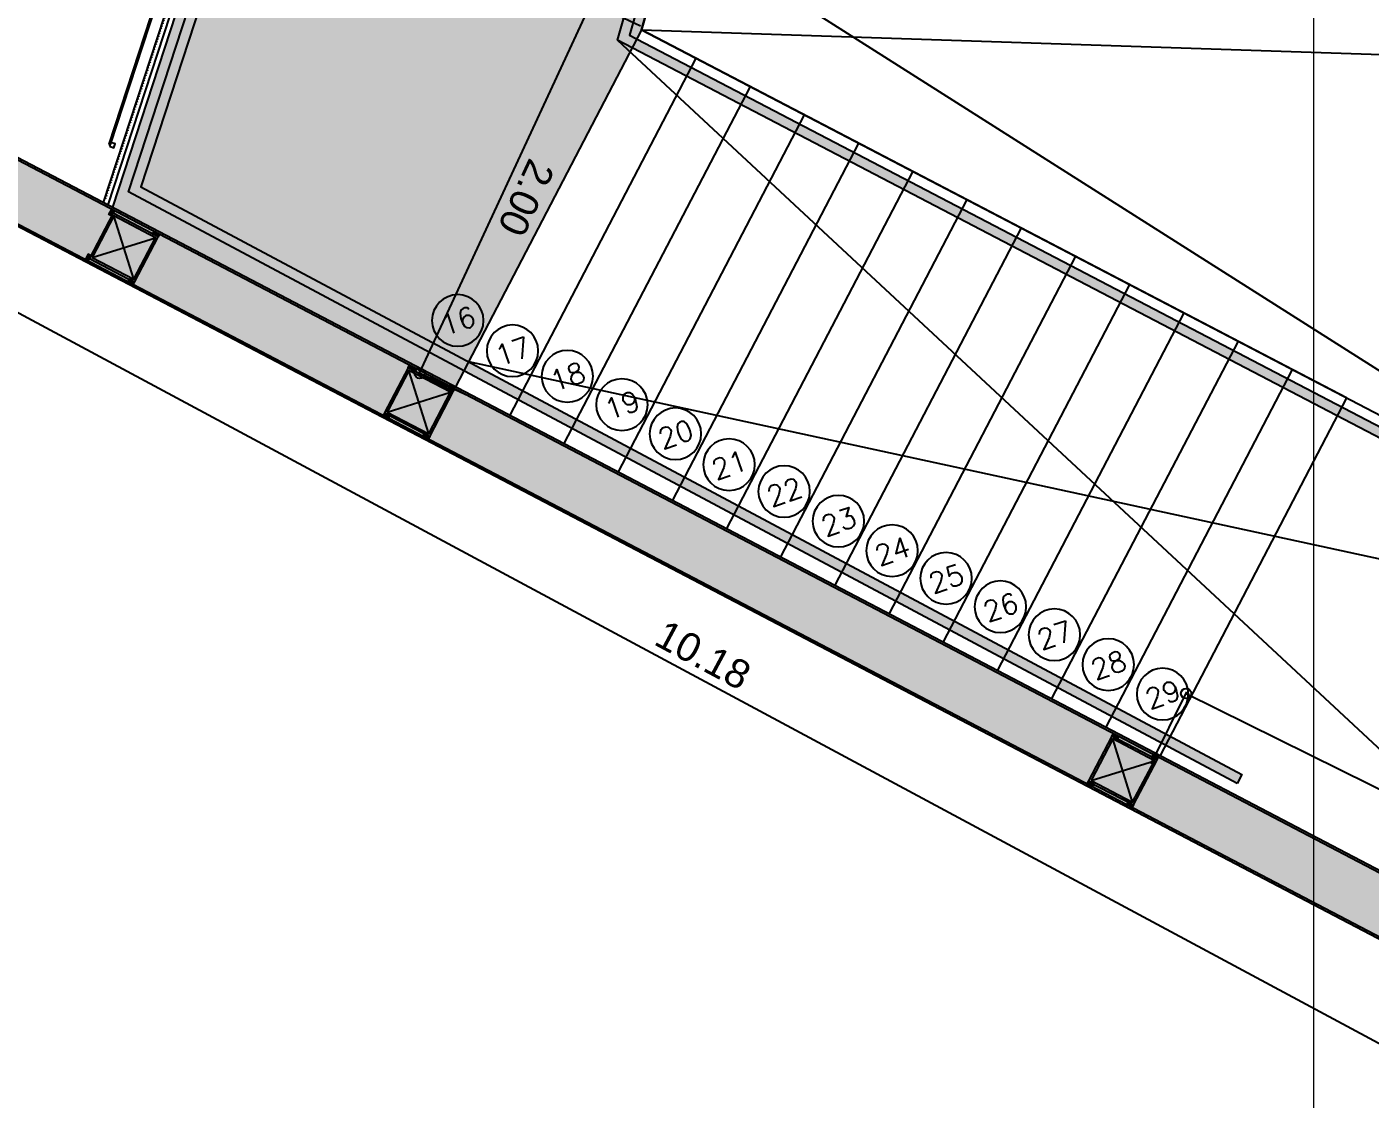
# Model space of a CAD drawing. Header units: millimetres. Extents: x 836200 to 838100, y 1173100 to 1174502.
# Drawn here: x 837843.69 to 837850.28, y 1173312.12 to 1173317.38 of the extents above; entities that cross this region are included whole.
import ezdxf
from ezdxf.enums import TextEntityAlignment as Align

# ---------------------------------------------------------------- set-up
doc = ezdxf.new("R2010")
doc.units = ezdxf.units.MM
for name, color, linetype in [('.', 255, 'Continuous'), ('1MURO', 5, 'Continuous'), ('A-FONDO_251', 251, 'Continuous'), ('A-Linea-1', 1, 'Continuous'), ('A-Linea-4', 4, 'Continuous'), ('hatch ciruclación', 41, 'Continuous'), ('INT_COTAS 100', 2, 'Continuous'), ('KCIG-AP-DW-XR-PUNTOS FIJOS$0$ES-ESTRUCTURA', 6, 'Continuous'), ('KCIG-AP-DW-XR-VENTANERIA$0$A-Linea-1', 1, 'Continuous'), ('OLD-ANT-PLANTAS PROPUESTAS$0$A-BORDE DE LOSA PERFIL IPE', 2, 'Continuous'), ('OLD-ANT-PLANTAS PROPUESTAS$0$A-Linea-1', 1, 'Continuous'), ('OLD-ANT-PLANTAS PROPUESTAS$0$KCIG-AP-DW-XR-PUNTOS FIJOS$0$A-ESCALERA', 3, 'Continuous'), ('pv', 1, 'Continuous')]:
    doc.layers.add(name, color=color, linetype=linetype)
doc.layers.add('Coordenadas', color=8, linetype='Continuous', lineweight=9)
doc.styles.add('ARIAL', font='arial.ttf')
doc.styles.add('OLD-ANT-PLANTAS PROPUESTAS$0$KCIG-AP-DW-XR-PUNTOS FIJOS$0$ROMANS', font='romans')
doc.dimstyles.new('Cotas100', dxfattribs={"dimtxt": 0.14, "dimasz": 0.1, "dimexe": 0.01, "dimexo": 0.01, "dimgap": 0.04, "dimtad": 1, "dimzin": 1, "dimdsep": 46, "dimtxsty": 'ARIAL', "dimblk": 'SMALL', "dimcen": 0.3, "dimclrd": 2, "dimclre": 2, "dimclrt": 1, "dimazin": 2, "dimtfac": 1, "dimtofl": 0, "dimtmove": 0, "dimatfit": 3, "dimldrblk": 'OBLIQUE', "dimfxl": 1, "dimtolj": 1, "dimlwd": -1, "dimlwe": -1, "dimarcsym": 0})

# ---------------------------------------------------------------- blocks, each defined once
blk = doc.blocks.new('OLD-ANT-PLANTAS PROPUESTAS$0$KCIG-AP-DW-XR-PUNTOS FIJOS$0$NUM-ESCALERA')
blk.add_circle((0, 0), 0.1266)
at = {"style": 'OLD-ANT-PLANTAS PROPUESTAS$0$KCIG-AP-DW-XR-PUNTOS FIJOS$0$ROMANS'}
blk.add_attdef('NO', text='', height=0.1, rotation=360, dxfattribs=at).set_placement((-0.0009, -0.0023), align=Align.MIDDLE)
blk = doc.blocks.new('escalera nivel 3 a')
at = {"layer": '.', "extrusion": (-9.11236e-06, 1.35299e-05, 1)}
h = blk.add_hatch(dxfattribs=at)
h.set_pattern_fill('ANSI31', color=251, scale=0.003, angle=-127.10164)
h.set_pattern_definition([(258.9682, (-127.369744, -83.606035), (0.009348989, -0.001822644), [])])
h.paths.add_polyline_path([(-125.9103, -87.0509), (-125.9137, -87.046), (-122.7925, -84.9432), (-122.789, -84.9485)])
at = {"layer": '.', "extrusion": (3.76795e-09, 2.53848e-09, 1)}
h = blk.add_hatch(color=255, dxfattribs=at)
h.dxf.hatch_style = 1
edge = h.paths.add_edge_path()
edge.add_line((-123.3188, -88.0054), (-125.114, -88.8254))
edge.add_line((-125.114, -88.8254), (-125.9009, -87.0978))
edge.add_line((-125.9009, -87.0978), (-122.7484, -84.9739))
edge.add_line((-122.7484, -84.9739), (-117.692, -90.0574))
edge.add_arc((-123.3192, -87.6301), 6.1284, -42.57587, -23.33242, ccw=False)
edge.add_line((-118.8064, -91.7764), (-122.8756, -87.6807))
edge.add_line((-122.8756, -87.6807), (-123.3188, -88.0054))
at = {"layer": '.', "extrusion": (2.73912e-09, -5.84826e-15, 1)}
h = blk.add_hatch(color=254, dxfattribs=at)
h.dxf.hatch_style = 1
h.paths.add_polyline_path([(-123.2832, -92.716), (-125.793, -87.0853), (-122.7556, -85.0379), (-117.7717, -90.0499), (-117.8072, -90.0852), (-122.7619, -85.1025), (-125.7299, -87.1031), (-123.2378, -92.6952)])
at = {"layer": '.'}
h = blk.add_hatch(color=255, dxfattribs=at)
h.dxf.hatch_style = 1
h.paths.add_polyline_path([(-126.7859, -85.8789), (-126.5129, -85.7546), (-122.3034, -94.9979), (-122.5764, -95.1222)])
at = {"layer": '.', "extrusion": (2.73912e-09, -5.84826e-15, 1)}
h = blk.add_hatch(color=254, dxfattribs=at)
h.dxf.hatch_style = 1
edge = h.paths.add_edge_path()
edge.add_line((-118.736, -91.7065), (-118.7715, -91.7417))
edge.add_line((-118.7715, -91.7417), (-122.8705, -87.615))
edge.add_line((-122.8705, -87.615), (-123.3812, -87.9891))
edge.add_line((-123.3812, -87.9891), (-120.7426, -93.7655))
edge.add_arc((-128.1231, -84.8505), 11.5737, 309.6201, 323.64607)
edge.add_line((-118.802, -91.711), (-118.7715, -91.7417))
edge.add_arc((-127.857, -85.1446), 11.228, 309.19797, 324.01613, ccw=False)
edge.add_arc((-128.1936, -84.7933), 11.7131, 300.05084, 309.38779, ccw=False)
edge.add_line((-122.3281, -94.9319), (-122.3531, -94.8887))
edge.add_arc((-128.2103, -84.767), 11.6942, 300.05711, 309.43393)
edge.add_line((-120.7823, -93.7991), (-123.4436, -87.9728))
edge.add_line((-123.4436, -87.9728), (-122.8653, -87.5492))
edge.add_line((-122.8653, -87.5492), (-118.736, -91.7065))
at = {"layer": 'hatch ciruclación', "true_color": 0xfeeab9, "extrusion": (3.76795e-09, 2.53848e-09, 1)}
h = blk.add_hatch(color=254, dxfattribs=at)
h.dxf.hatch_style = 1
edge = h.paths.add_edge_path()
edge.add_line((-123.3188, -88.0054), (-125.114, -88.8254))
edge.add_line((-125.114, -88.8254), (-125.9009, -87.0978))
edge.add_line((-125.9009, -87.0978), (-122.7484, -84.9739))
edge.add_line((-122.7484, -84.9739), (-117.692, -90.0574))
edge.add_arc((-123.3192, -87.6301), 6.1284, -42.57587, -23.33242, ccw=False)
edge.add_line((-118.8064, -91.7764), (-122.8756, -87.6807))
edge.add_line((-122.8756, -87.6807), (-123.3188, -88.0054))
at = {"color": 2}
for p, q in [((-125.9219, -87.0516, -0.0139), (-122.7843, -84.9378, -0.0139)), ((-125.9114, -87.0747, -0.0139), (-122.7663, -84.9558, -0.0139)), ((-125.9009, -87.0978, -0.0139), (-122.7484, -84.9739, -0.0139)), ((-123.3188, -88.0054, -0.0139), (-122.8756, -87.6807, -0.0139)), ((-122.8756, -87.6807, -0.0139), (-120.7244, -93.6852, -0.0151)), ((-121.6984, -91.5528, -0.0139), (-123.3188, -88.0054, -0.0139)), ((-123.3188, -88.0054, -0.0139), (-118.8671, -91.7165, -0.0139))]:
    blk.add_line(p, q, dxfattribs=at)
at = {"color": 3}
for p, q in [((-123.4436, -87.9728, -0.0253), (-122.3277, -94.8739, 0.0058)), ((-124.988, -88.7678, -0.0139), (-120.7823, -93.7991, -0.0253))]:
    blk.add_line(p, q, dxfattribs=at)
at = {"color": 2, "extrusion": (2.73912e-09, -5.83798e-15, 1), "elevation": -0.0139}
blk.add_lwpolyline([(-123.3188, -88.0054), (-120.7244, -93.6852, 0.05857), (-118.8671, -91.7165), (-122.8756, -87.6807)], format="xyb", close=True, dxfattribs=at)
at = {"extrusion": (0.000127963, -6.38935e-05, 1)}
for p in [(-125.3026, -88.7746, -0.0139), (-123.6876, -92.3209, -0.0115)]:
    blk.add_point(p, dxfattribs=at)
at = {"layer": '1MURO', "extrusion": (0.000257895, -7.51997e-05, 1), "elevation": -0.0383}
for points in [[(-126.7859, -85.8789), (-126.5129, -85.7546), (-122.3034, -94.9979), (-122.5764, -95.1222)], [(-126.7727, -85.8839), (-126.5178, -85.7678), (-122.3166, -94.9929), (-122.5714, -95.109)]]:
    blk.add_lwpolyline(points, close=True, dxfattribs=at)
at = {"layer": 'A-FONDO_251', "color": 251}
for p, q in [((-123.3188, -88.0054, -0.0139), (-125.114, -88.8254, -0.0139)), ((-123.1941, -88.2783, -0.0139), (-124.9896, -89.0984, -0.0139)), ((-123.0695, -88.5511, -0.0139), (-124.8653, -89.3714, -0.0139)), ((-122.9448, -88.824, -0.0139), (-124.7409, -89.6444, -0.0139)), ((-122.8202, -89.0969, -0.0139), (-124.6165, -89.9174, -0.0139)), ((-122.6955, -89.3698, -0.0139), (-124.4922, -90.1904, -0.0139)), ((-122.5709, -89.6427, -0.0139), (-124.3687, -90.4616, -0.0139)), ((-122.4463, -89.9155, -0.0139), (-124.2435, -90.7365, -0.0139)), ((-122.3216, -90.1884, -0.0139), (-124.1191, -91.0095, -0.0139)), ((-122.197, -90.4613, -0.0139), (-123.9947, -91.2825, -0.0139)), ((-122.0723, -90.7342, -0.0139), (-123.8704, -91.5555, -0.0139)), ((-121.9477, -91.0071, -0.0139), (-123.746, -91.8285, -0.0139)), ((-121.823, -91.2799, -0.0139), (-123.6217, -92.1015, -0.0139)), ((-121.6984, -91.5528, -0.0139), (-123.4973, -92.3745, -0.0139))]:
    blk.add_line(p, q, dxfattribs=at)
at = {"layer": 'A-Linea-1'}
for p, q in [((-125.9065, -87.1148, -0.0144), (-125.9347, -87.1156, -0.0144)), ((-125.911, -87.1048, -0.0144), (-125.9301, -87.1256, -0.0139)), ((-126.1622, -87.2192, -0.0144), (-126.134, -87.2184, -0.0139)), ((-126.1576, -87.2292, -0.0144), (-126.1385, -87.2084, -0.0144))]:
    blk.add_line(p, q, dxfattribs=at)
at = {"layer": 'A-Linea-1', "extrusion": (0.00026644, -9.96827e-05, 1)}
for p, q in [((-125.8029, -87.3423, -0.0144), (-125.8237, -87.3232, -0.0139)), ((-125.8129, -87.3469, -0.0144), (-125.8136, -87.3187, -0.0144)), ((-125.217, -88.629, -0.0139), (-125.2378, -88.6099, -0.0134)), ((-125.227, -88.6336, -0.0139), (-125.2277, -88.6054, -0.0139)), ((-123.602, -92.1753, -0.0115), (-123.6228, -92.1562, -0.0111)), ((-123.6121, -92.1798, -0.0115), (-123.6128, -92.1516, -0.0115))]:
    blk.add_line(p, q, dxfattribs=at)
at = {"layer": 'A-Linea-1', "extrusion": (6.4069e-05, -0.000191856, 1)}
for p, q in [((-126.044, -87.4522, -0.0144), (-126.0648, -87.4331, -0.0144)), ((-126.054, -87.4567, -0.0144), (-126.0548, -87.4285, -0.0139)), ((-125.4581, -88.7389, -0.0139), (-125.4789, -88.7198, -0.0139)), ((-125.4681, -88.7434, -0.0139), (-125.4689, -88.7152, -0.0134)), ((-123.8432, -92.2851, -0.0115), (-123.864, -92.266, -0.0115)), ((-123.8532, -92.2897, -0.0115), (-123.854, -92.2615, -0.011))]:
    blk.add_line(p, q, dxfattribs=at)
at = {"layer": 'A-Linea-1', "extrusion": (0.000191857, 6.40686e-05, 1)}
for p, q in [((-125.1466, -88.8102, -0.0139), (-125.1258, -88.8293, -0.0139)), ((-125.1365, -88.8056, -0.0139), (-125.1358, -88.8338, -0.0135)), ((-123.5316, -92.3564, -0.0115), (-123.5109, -92.3755, -0.0115)), ((-123.5216, -92.3519, -0.0115), (-123.5209, -92.3801, -0.0111))]:
    blk.add_line(p, q, dxfattribs=at)
at = {"layer": 'A-Linea-1', "extrusion": (-1.05144e-05, -2.81034e-05, 1)}
for p, q in [((-125.3877, -88.92, -0.0139), (-125.3669, -88.9391, -0.0134)), ((-125.3777, -88.9154, -0.0139), (-125.3769, -88.9437, -0.0139)), ((-123.7728, -92.4663, -0.0115), (-123.752, -92.4854, -0.0111)), ((-123.7628, -92.4617, -0.0115), (-123.762, -92.4899, -0.0115))]:
    blk.add_line(p, q, dxfattribs=at)
at = {"layer": 'A-Linea-1', "extrusion": (2.26865e-09, 1.03311e-09, 1), "elevation": -0.0144}
for points in [[(-125.9101, -87.1022), (-125.9038, -87.1158), (-125.9311, -87.1283), (-125.9374, -87.1146)], [(-125.911, -87.1048), (-125.9065, -87.1148), (-125.9301, -87.1256), (-125.9347, -87.1156)], [(-126.1649, -87.2182), (-126.1586, -87.2319), (-126.1313, -87.2194), (-126.1376, -87.2058)], [(-126.1622, -87.2192), (-126.1576, -87.2292), (-126.134, -87.2184), (-126.1385, -87.2084)]]:
    blk.add_lwpolyline(points, close=True, dxfattribs=at)
at = {"layer": 'A-Linea-1', "extrusion": (0.000266439, -9.96804e-05, 1)}
for points, elevation in [([(-125.8002, -87.3433), (-125.8139, -87.3496), (-125.8263, -87.3223), (-125.8126, -87.316)], -0.0392), ([(-125.8029, -87.3423), (-125.8129, -87.3469), (-125.8236, -87.3232), (-125.8136, -87.3187)], -0.0392), ([(-125.2143, -88.63), (-125.228, -88.6362), (-125.2404, -88.6089), (-125.2267, -88.6027)], -0.0384), ([(-125.217, -88.629), (-125.227, -88.6336), (-125.2377, -88.6099), (-125.2277, -88.6054)], -0.0384), ([(-123.5994, -92.1763), (-123.613, -92.1825), (-123.6255, -92.1552), (-123.6118, -92.149)], -0.0353), ([(-123.602, -92.1753), (-123.6121, -92.1798), (-123.6228, -92.1562), (-123.6128, -92.1516)], -0.0353)]:
    blk.add_lwpolyline(points, close=True, dxfattribs=dict(at, elevation=elevation))
at = {"layer": 'A-Linea-1', "extrusion": (6.4068e-05, -0.000191854, 1)}
for points, elevation in [([(-126.055, -87.4594), (-126.0414, -87.4532), (-126.0538, -87.4259), (-126.0675, -87.4321)], -0.0057), ([(-126.054, -87.4567), (-126.044, -87.4522), (-126.0548, -87.4285), (-126.0648, -87.4331)], -0.0057), ([(-125.4691, -88.7461), (-125.4555, -88.7399), (-125.4679, -88.7126), (-125.4816, -88.7188)], -0.0049), ([(-125.4681, -88.7434), (-125.4581, -88.7389), (-125.4689, -88.7152), (-125.4789, -88.7198)], -0.0049), ([(-123.8542, -92.2923), (-123.8406, -92.2861), (-123.853, -92.2588), (-123.8666, -92.265)], -0.0017), ([(-123.8532, -92.2897), (-123.8432, -92.2851), (-123.854, -92.2615), (-123.864, -92.266)], -0.0017)]:
    blk.add_lwpolyline(points, close=True, dxfattribs=dict(at, elevation=elevation))
at = {"layer": 'A-Linea-1', "extrusion": (0.000191858, 6.40663e-05, 1)}
for points, elevation in [([(-125.1355, -88.8029), (-125.1492, -88.8092), (-125.1368, -88.8365), (-125.1231, -88.8302)], -0.0436), ([(-125.1365, -88.8056), (-125.1465, -88.8101), (-125.1358, -88.8338), (-125.1258, -88.8293)], -0.0436), ([(-123.5206, -92.3492), (-123.5343, -92.3554), (-123.5218, -92.3827), (-123.5082, -92.3765)], -0.0412), ([(-123.5216, -92.3518), (-123.5316, -92.3564), (-123.5209, -92.3801), (-123.5108, -92.3755)], -0.0412)]:
    blk.add_lwpolyline(points, close=True, dxfattribs=dict(at, elevation=elevation))
at = {"layer": 'A-Linea-1', "extrusion": (-1.05134e-05, -2.81057e-05, 1)}
for points, elevation in [([(-125.3904, -88.919), (-125.3767, -88.9128), (-125.3643, -88.9401), (-125.3779, -88.9463)], -0.0101), ([(-125.3877, -88.92), (-125.3777, -88.9154), (-125.3669, -88.9391), (-125.3769, -88.9437)], -0.0101), ([(-123.7755, -92.4653), (-123.7618, -92.459), (-123.7494, -92.4863), (-123.763, -92.4926)], -0.0076), ([(-123.7728, -92.4663), (-123.7628, -92.4617), (-123.752, -92.4854), (-123.762, -92.4899)], -0.0076)]:
    blk.add_lwpolyline(points, close=True, dxfattribs=dict(at, elevation=elevation))
at = {"layer": 'A-Linea-4', "extrusion": (2.26865e-09, 1.03311e-09, 1)}
for points, elevation in [([(-126.145, -87.2257), (-126.0414, -87.4532), (-125.8139, -87.3496), (-125.9175, -87.122)], -0.0144), ([(-126.1317, -87.2306), (-126.0364, -87.4399), (-125.8271, -87.3446), (-125.9224, -87.1353)], -0.0144), ([(-125.4681, -88.7127), (-125.3645, -88.9402), (-125.137, -88.8366), (-125.2406, -88.609)], -0.0139), ([(-125.4549, -88.7176), (-125.3596, -88.9269), (-125.1502, -88.8316), (-125.2456, -88.6223)], -0.0139), ([(-123.8532, -92.2589), (-123.7496, -92.4864), (-123.5221, -92.3828), (-123.6257, -92.1553)], -0.0115), ([(-123.84, -92.2639), (-123.7446, -92.4732), (-123.5353, -92.3779), (-123.6307, -92.1685)], -0.0115)]:
    blk.add_lwpolyline(points, close=True, dxfattribs=dict(at, elevation=elevation))
at = {"layer": 'KCIG-AP-DW-XR-VENTANERIA$0$A-Linea-1', "extrusion": (-9.11236e-06, 1.35299e-05, 1)}
for points, elevation in [([(-125.9103, -87.0509), (-125.9137, -87.046), (-122.7925, -84.9432), (-122.789, -84.9485)], 202.8102), ([(-125.9186, -87.0565), (-125.9061, -87.0751), (-125.8895, -87.0639), (-125.902, -87.0453)], 202.8128), ([(-125.9186, -87.0565), (-125.9061, -87.0751), (-125.8895, -87.0639), (-125.902, -87.0453)], 202.8102)]:
    blk.add_lwpolyline(points, close=True, dxfattribs=dict(at, elevation=elevation))
at = {"layer": 'OLD-ANT-PLANTAS PROPUESTAS$0$A-Linea-1'}
for p, q in [((-126.0364, -87.4399, -0.0144), (-125.9224, -87.1353, -0.0144)), ((-126.1317, -87.2306, -0.0144), (-125.8271, -87.3446, -0.0144)), ((-125.3596, -88.9269, -0.0139), (-125.2456, -88.6223, -0.0139)), ((-125.4549, -88.7176, -0.0139), (-125.1502, -88.8316, -0.0139)), ((-123.7446, -92.4732, -0.0115), (-123.6307, -92.1685, -0.0115)), ((-123.84, -92.2639, -0.0115), (-123.5353, -92.3779, -0.0115))]:
    blk.add_line(p, q, dxfattribs=at)
at = {"layer": 'pv', "extrusion": (2.73912e-09, -5.83798e-15, 1), "elevation": -0.0139}
blk.add_lwpolyline([(-123.2832, -92.716), (-125.793, -87.0853), (-122.7556, -85.0379), (-117.7717, -90.0499), (-117.8072, -90.0852), (-122.7619, -85.1025), (-125.7299, -87.1031), (-123.2378, -92.6952)], close=True, dxfattribs=at)
at = {"layer": 'pv', "extrusion": (2.73912e-09, -5.83798e-15, 1), "elevation": -0.0253}
blk.add_lwpolyline([(-118.736, -91.7065), (-118.7715, -91.7417), (-122.8705, -87.615), (-123.3812, -87.9891), (-120.7426, -93.7655, 0.061276), (-118.802, -91.711), (-118.7715, -91.7417, -0.064747), (-120.7609, -93.846, -0.040763), (-122.3281, -94.9319), (-122.3531, -94.8887, 0.040937), (-120.7823, -93.7991), (-123.4436, -87.9728), (-122.8653, -87.5492)], format="xyb", close=True, dxfattribs=at)
at = {"layer": 'OLD-ANT-PLANTAS PROPUESTAS$0$KCIG-AP-DW-XR-PUNTOS FIJOS$0$A-ESCALERA', "linetype": 'ByBlock', "extrusion": (-2.09935e-09, -9.35567e-10, -1)}
ref = blk.add_blockref('OLD-ANT-PLANTAS PROPUESTAS$0$KCIG-AP-DW-XR-PUNTOS FIJOS$0$NUM-ESCALERA', (124.9061, -88.5756, 0.0139), dxfattribs=dict(at, zscale=-1.000000000000001, rotation=18.99313235115958))
ref.add_attrib('NO', '16', dxfattribs={"layer": '0', "height": 0.1, "rotation": 341.00687, "style": 'OLD-ANT-PLANTAS PROPUESTAS$0$KCIG-AP-DW-XR-PUNTOS FIJOS$0$ROMANS'}).set_placement((-124.906, -88.5781, -0.0139), align=Align.MIDDLE)
ref = blk.add_blockref('OLD-ANT-PLANTAS PROPUESTAS$0$KCIG-AP-DW-XR-PUNTOS FIJOS$0$NUM-ESCALERA', (124.7855, -88.858, 0.0139), dxfattribs=dict(at, zscale=-1.000000000000001, rotation=18.99313235115958))
ref.add_attrib('NO', '17', dxfattribs={"layer": '0', "height": 0.1, "rotation": 341.00687, "style": 'OLD-ANT-PLANTAS PROPUESTAS$0$KCIG-AP-DW-XR-PUNTOS FIJOS$0$ROMANS'}).set_placement((-124.7855, -88.8605, -0.0139), align=Align.MIDDLE)
ref = blk.add_blockref('OLD-ANT-PLANTAS PROPUESTAS$0$KCIG-AP-DW-XR-PUNTOS FIJOS$0$NUM-ESCALERA', (124.6501, -89.1217, 0.0139), dxfattribs=dict(at, zscale=-1.000000000000001, rotation=18.99313235115958))
ref.add_attrib('NO', '18', dxfattribs={"layer": '0', "height": 0.1, "rotation": 341.00687, "style": 'OLD-ANT-PLANTAS PROPUESTAS$0$KCIG-AP-DW-XR-PUNTOS FIJOS$0$ROMANS'}).set_placement((-124.6501, -89.1242, -0.0139), align=Align.MIDDLE)
ref = blk.add_blockref('OLD-ANT-PLANTAS PROPUESTAS$0$KCIG-AP-DW-XR-PUNTOS FIJOS$0$NUM-ESCALERA', (124.5242, -89.3961, 0.0139), dxfattribs=dict(at, zscale=-1.000000000000001, rotation=18.99313235115958))
ref.add_attrib('NO', '19', dxfattribs={"layer": '0', "height": 0.1, "rotation": 341.00687, "style": 'OLD-ANT-PLANTAS PROPUESTAS$0$KCIG-AP-DW-XR-PUNTOS FIJOS$0$ROMANS'}).set_placement((-124.5242, -89.3986, -0.0139), align=Align.MIDDLE)
ref = blk.add_blockref('OLD-ANT-PLANTAS PROPUESTAS$0$KCIG-AP-DW-XR-PUNTOS FIJOS$0$NUM-ESCALERA', (124.4048, -89.6701, 0.0139), dxfattribs=dict(at, zscale=-1.000000000000001, rotation=18.99313235115958))
ref.add_attrib('NO', '20', dxfattribs={"layer": '0', "height": 0.1, "rotation": 341.00687, "style": 'OLD-ANT-PLANTAS PROPUESTAS$0$KCIG-AP-DW-XR-PUNTOS FIJOS$0$ROMANS'}).set_placement((-124.4048, -89.6726, -0.0139), align=Align.MIDDLE)
ref = blk.add_blockref('OLD-ANT-PLANTAS PROPUESTAS$0$KCIG-AP-DW-XR-PUNTOS FIJOS$0$NUM-ESCALERA', (124.29, -89.951, 0.0139), dxfattribs=dict(at, zscale=-1.000000000000001, rotation=18.99313235115958))
ref.add_attrib('NO', '21', dxfattribs={"layer": '0', "height": 0.1, "rotation": 341.00687, "style": 'OLD-ANT-PLANTAS PROPUESTAS$0$KCIG-AP-DW-XR-PUNTOS FIJOS$0$ROMANS'}).set_placement((-124.2899, -89.9534, -0.0139), align=Align.MIDDLE)
ref = blk.add_blockref('OLD-ANT-PLANTAS PROPUESTAS$0$KCIG-AP-DW-XR-PUNTOS FIJOS$0$NUM-ESCALERA', (124.1578, -90.2209, 0.0139), dxfattribs=dict(at, zscale=-1.000000000000001, rotation=18.99313235115958))
ref.add_attrib('NO', '22', dxfattribs={"layer": '0', "height": 0.1, "rotation": 341.00687, "style": 'OLD-ANT-PLANTAS PROPUESTAS$0$KCIG-AP-DW-XR-PUNTOS FIJOS$0$ROMANS'}).set_placement((-124.1577, -90.2234, -0.0139), align=Align.MIDDLE)
ref = blk.add_blockref('OLD-ANT-PLANTAS PROPUESTAS$0$KCIG-AP-DW-XR-PUNTOS FIJOS$0$NUM-ESCALERA', (124.0369, -90.4993, 0.0139), dxfattribs=dict(at, zscale=-1.000000000000001, rotation=18.99313235115958))
ref.add_attrib('NO', '23', dxfattribs={"layer": '0', "height": 0.1, "rotation": 341.00687, "style": 'OLD-ANT-PLANTAS PROPUESTAS$0$KCIG-AP-DW-XR-PUNTOS FIJOS$0$ROMANS'}).set_placement((-124.0368, -90.5018, -0.0139), align=Align.MIDDLE)
ref = blk.add_blockref('OLD-ANT-PLANTAS PROPUESTAS$0$KCIG-AP-DW-XR-PUNTOS FIJOS$0$NUM-ESCALERA', (123.9181, -90.7752, 0.0139), dxfattribs=dict(at, zscale=-1.000000000000001, rotation=18.99313235115958))
ref.add_attrib('NO', '24', dxfattribs={"layer": '0', "height": 0.1, "rotation": 341.00687, "style": 'OLD-ANT-PLANTAS PROPUESTAS$0$KCIG-AP-DW-XR-PUNTOS FIJOS$0$ROMANS'}).set_placement((-123.918, -90.7777, -0.0139), align=Align.MIDDLE)
ref = blk.add_blockref('OLD-ANT-PLANTAS PROPUESTAS$0$KCIG-AP-DW-XR-PUNTOS FIJOS$0$NUM-ESCALERA', (123.7924, -91.0448, 0.0139), dxfattribs=dict(at, zscale=-1.000000000000001, rotation=18.99313235115958))
ref.add_attrib('NO', '25', dxfattribs={"layer": '0', "height": 0.1, "rotation": 341.00687, "style": 'OLD-ANT-PLANTAS PROPUESTAS$0$KCIG-AP-DW-XR-PUNTOS FIJOS$0$ROMANS'}).set_placement((-123.7923, -91.0473, -0.0139), align=Align.MIDDLE)
ref = blk.add_blockref('OLD-ANT-PLANTAS PROPUESTAS$0$KCIG-AP-DW-XR-PUNTOS FIJOS$0$NUM-ESCALERA', (123.6677, -91.3187, 0.0139), dxfattribs=dict(at, zscale=-1.000000000000001, rotation=18.99313235115958))
ref.add_attrib('NO', '26', dxfattribs={"layer": '0', "height": 0.1, "rotation": 341.00687, "style": 'OLD-ANT-PLANTAS PROPUESTAS$0$KCIG-AP-DW-XR-PUNTOS FIJOS$0$ROMANS'}).set_placement((-123.6676, -91.3212, -0.0139), align=Align.MIDDLE)
ref = blk.add_blockref('OLD-ANT-PLANTAS PROPUESTAS$0$KCIG-AP-DW-XR-PUNTOS FIJOS$0$NUM-ESCALERA', (123.5429, -91.5896, 0.0139), dxfattribs=dict(at, zscale=-1.000000000000001, rotation=18.99313235115958))
ref.add_attrib('NO', '27', dxfattribs={"layer": '0', "height": 0.1, "rotation": 341.00687, "style": 'OLD-ANT-PLANTAS PROPUESTAS$0$KCIG-AP-DW-XR-PUNTOS FIJOS$0$ROMANS'}).set_placement((-123.5428, -91.5921, -0.0139), align=Align.MIDDLE)
ref = blk.add_blockref('OLD-ANT-PLANTAS PROPUESTAS$0$KCIG-AP-DW-XR-PUNTOS FIJOS$0$NUM-ESCALERA', (123.4245, -91.8674, 0.0139), dxfattribs=dict(at, zscale=-1.000000000000001, rotation=18.99313235115958))
ref.add_attrib('NO', '28', dxfattribs={"layer": '0', "height": 0.1, "rotation": 341.00687, "style": 'OLD-ANT-PLANTAS PROPUESTAS$0$KCIG-AP-DW-XR-PUNTOS FIJOS$0$ROMANS'}).set_placement((-123.4244, -91.8699, -0.0139), align=Align.MIDDLE)
ref = blk.add_blockref('OLD-ANT-PLANTAS PROPUESTAS$0$KCIG-AP-DW-XR-PUNTOS FIJOS$0$NUM-ESCALERA', (123.3029, -92.1452, 0.0139), dxfattribs=dict(at, zscale=-1.000000000000001, rotation=18.99313235115958))
ref.add_attrib('NO', '29', dxfattribs={"layer": '0', "height": 0.1, "rotation": 341.00687, "style": 'OLD-ANT-PLANTAS PROPUESTAS$0$KCIG-AP-DW-XR-PUNTOS FIJOS$0$ROMANS'}).set_placement((-123.3029, -92.1477, -0.0139), align=Align.MIDDLE)
blk = doc.blocks.new('_Small')
at = {"color": 0, "linetype": 'ByBlock', "lineweight": -2}
blk.add_circle((0, 0), 0.25, dxfattribs=at)
blk = doc.blocks.new('*D716')
at = {"layer": 'Defpoints', "color": 0, "transparency": 16777216}
for p in [(836264.2089, 1173526.2274, 0), (836266.9846, 1173525.2946), (836266.8097, 1173524.941, 0.0065)]:
    blk.add_point(p, dxfattribs=at)
at = {"layer": 'INT_COTAS 100', "color": 2, "transparency": 16777216}
for p, q in [((836264.2133, 1173526.2363), (836264.3881, 1173526.5899)), ((836264.3837, 1173526.5809), (836266.9846, 1173525.2946)), ((836266.8142, 1173524.95), (836266.989, 1173525.3035))]:
    blk.add_line(p, q, dxfattribs=at)
for p, xscale, yscale, zscale, rotation in [((836264.3837, 1173526.5809), 0.09999999999999999, 0.09999999999999999, 0.09999999999999999, 153.6843796072619), ((836266.9846, 1173525.2946), 0.1, 0.1, 0.1, 333.6843796072619)]:
    blk.add_blockref('_Small', p, dxfattribs=dict(at, xscale=xscale, yscale=yscale, zscale=zscale, rotation=rotation))
at = {"layer": 'INT_COTAS 100', "color": 1, "transparency": 16777216, "insert": (836265.7336, 1173526.0377), "char_height": 0.14, "attachment_point": 5, "rotation": 333.68438, "style": 'ARIAL'}
blk.add_mtext('\\A1;2.90', dxfattribs=at)
blk = doc.blocks.new('_Oblique')
at = {"color": 0, "linetype": 'ByBlock', "lineweight": -2}
blk.add_line((-0.5, -0.5), (0.5, 0.5), dxfattribs=at)
blk = doc.blocks.new('*D717')
at = {"layer": 'Defpoints', "color": 0, "transparency": 16777216}
for p in [(836257.6269, 1173529.3626, 0.0011), (836257.4749, 1173529.0795), (836266.6007, 1173524.5463, 0.0092)]:
    blk.add_point(p, dxfattribs=at)
at = {"layer": 'INT_COTAS 100', "color": 2, "transparency": 16777216}
for p, q in [((836257.6222, 1173529.3538), (836257.4702, 1173529.0707)), ((836266.4487, 1173524.2632), (836257.4749, 1173529.0795)), ((836266.596, 1173524.5375), (836266.444, 1173524.2544))]:
    blk.add_line(p, q, dxfattribs=at)
at = {"layer": 'INT_COTAS 100', "color": 2, "transparency": 16777216, "xscale": 0.1, "yscale": 0.1, "zscale": 0.1}
for p, rotation in [((836257.4749, 1173529.0795), 151.777289402119), ((836266.4487, 1173524.2632), 331.777289402119)]:
    blk.add_blockref('_Small', p, dxfattribs=dict(at, rotation=rotation))
at = {"layer": 'INT_COTAS 100', "color": 1, "transparency": 16777216, "insert": (836262.0146, 1173526.7695), "char_height": 0.14, "attachment_point": 5, "rotation": 331.77729, "style": 'ARIAL'}
blk.add_mtext('\\A1;10.18', dxfattribs=at)
blk = doc.blocks.new('*D718')
at = {"layer": 'Defpoints', "color": 0, "transparency": 16777216}
for p in [(836261.4662, 1173529.9656), (836261.7171, 1173529.8492, 0.0022), (836260.875, 1173528.0343, 0.006)]:
    blk.add_point(p, dxfattribs=at)
at = {"layer": 'INT_COTAS 100', "color": 2, "transparency": 16777216}
for p, q in [((836260.624, 1173528.1507), (836261.4662, 1173529.9656)), ((836261.7081, 1173529.8534), (836261.4571, 1173529.9698)), ((836260.8659, 1173528.0385), (836260.6149, 1173528.1549))]:
    blk.add_line(p, q, dxfattribs=at)
at = {"layer": 'INT_COTAS 100', "color": 2, "transparency": 16777216, "xscale": 0.1, "yscale": 0.1, "zscale": 0.1}
for p, rotation in [((836261.4662, 1173529.9656), 65.10783279639307), ((836260.624, 1173528.1507), 245.1078327963931)]:
    blk.add_blockref('_Small', p, dxfattribs=dict(at, rotation=rotation))
at = {"layer": 'INT_COTAS 100', "color": 1, "transparency": 16777216, "insert": (836261.1462, 1173529.0112), "char_height": 0.14, "attachment_point": 5, "rotation": 245.10783, "style": 'ARIAL'}
blk.add_mtext('\\A1;2.00', dxfattribs=at)
blk = doc.blocks.new('cotas nivel 3')
at = {"layer": 'INT_COTAS 100'}
for p1, p2, distance, picture, middle in [((836260.875, 1173528.0343, -0.0057), (836261.7171, 1173529.8492, -0.0095), 0.2767, '*D718', (836261.1462, 1173529.0112, -0.0117)), ((836266.6007, 1173524.5463, -0.002), (836257.6269, 1173529.3626, -0.01), 0.3214, '*D717', (836262.0146, 1173526.7695, -0.0111)), ((836264.2089, 1173526.2274, -0.01), (836266.8097, 1173524.941, -0.0035), 0.3944, '*D716', (836265.7336, 1173526.0377, -0.01))]:
    dim = blk.add_aligned_dim(p1=p1, p2=p2, distance=distance, dimstyle='Cotas100', override={"dimtmove": 1}, dxfattribs=at)
    dim.commit()
    dim.dimension.update_dxf_attribs({"geometry": picture, "text_midpoint": middle})

msp = doc.modelspace()

# ---------------------------------------------------------------- hatches: boundary and pattern name
at = {"layer": 'A-FONDO_251'}
h = msp.add_hatch(dxfattribs=at)
h.set_pattern_fill('AR-SAND', color=256, scale=0.01)
h.set_pattern_definition([(74.60164, (837267.5798, 1174105.3401), (-0.30799046, 0.3806878), [0, -0.38608, 0, -0.4318, 0, -0.41275]), (44.60164, (837267.5798, 1174105.3401), (-0.0738862, 0.8428821), [0, -0.20828, 0, -0.34798, 0, -0.13335]), (4.60164, (837267.3306, 1174105.15163), (0.6300022, 0.47829721), [0, -0.127, 0, -0.4572, 0, -0.5969]), (354.60164, (837267.3306, 1174105.1516), (0.47450934, 0.63840177), [0, -0.0635, 0, -0.29972, 0, -0.3429])])
edge = h.paths.add_edge_path()
edge.add_line((837851.0832, 1173312.5085), (837851.1283, 1173312.4841))
edge.add_arc((837840.6892, 1173316.6587), 11.2428, 303.58448, 338.20369, ccw=False)
edge.add_arc((837834.3304, 1173323.023), 20.1408, 289.52181, 308.6455, ccw=False)
edge.add_arc((837843.7981, 1173295.603), 8.87, 107.97531, 180.06099)
edge.add_arc((837841.932, 1173295.5124), 7.0044, 179.33629, 246.52977)
edge.add_arc((837843.2266, 1173300.0333), 11.683, 249.538, 301.76847)
edge.add_arc((837844.2058, 1173299.4284), 10.6655, 299.00614, 338.13099)
edge.add_arc((837846.5663, 1173295.9324), 7.5525, 283.05473, 356.38099, ccw=False)
edge.add_arc((837850.9921, 1173281.9388), 7.1719, 112.28635, 191.82705)
edge.add_arc((837834.7384, 1173278.7958), 9.3844, -50.43566, 10.26995, ccw=False)
edge.add_arc((837836.7538, 1173276.3978), 6.2521, 215.49283, 309.32341, ccw=False)
edge.add_arc((837839.3269, 1173278.1842), 9.3844, 169.74429, 215.25189, ccw=False)
edge.add_arc((837839.6476, 1173278.0522), 9.7237, 122.18564, 169.31536, ccw=False)
edge.add_arc((837831.61, 1173289.3989), 4.2292, 312.51741, 455.52581)
edge.add_arc((837830.0985, 1173303.8843), 10.3351, 247.6812, 276.13341, ccw=False)
edge.add_arc((837829.375, 1173302.7962), 9.0573, 197.92684, 249.30176, ccw=False)
edge.add_arc((837827.4344, 1173301.6936), 6.8864, 171.9449, 194.16606, ccw=False)
edge.add_arc((837827.4344, 1173301.6936), 6.8864, 124.76014, 171.9449, ccw=False)
edge.add_arc((837829.3858, 1173298.8478), 10.337, 90, 124.65274, ccw=False)
edge.add_arc((837829.4313, 1173298.9979), 10.187, 56.00551, 90.25598, ccw=False)
edge.add_arc((837840.8044, 1173317.2243), 11.3089, 239.86504, 335.35484)

# ---------------------------------------------------------------- linework, layer by layer
at = {"layer": 'Coordenadas'}
msp.add_line((837850, 1173450), (837850, 1173100), dxfattribs=at)
at = {"layer": 'OLD-ANT-PLANTAS PROPUESTAS$0$A-BORDE DE LOSA PERFIL IPE', "color": 1}
for points in [[(837854.2618, 1173295.6815, -0.33778), (837848.3144, 1173288.4244, 0.361311), (837844.1157, 1173280.4903, -0.271319), (837840.8071, 1173271.438, -0.433963), (837831.5372, 1173272.6736, -0.419383), (837833.9578, 1173286.0584, 0.7694), (837831.214, 1173293.4517, -0.253457), (837821.9722, 1173297.2456, -0.436743), (837823.4188, 1173307.4671, -0.307477), (837835.2023, 1173307.5638, 1.014458), (837846.125, 1173327.0543, -0.246615), (837839.7348, 1173343.5754, -0.427946), (837851.8612, 1173352.7472, -0.32784), (837867.6603, 1173336.6486, 0.287749), (837879.3899, 1173326.2084, -1.081305), (837877.1535, 1173311.9031, 0.134002), (837868.7453, 1173312.0401, 0.292616), (837854.2618, 1173295.6815)], [(837854.1122, 1173295.6957, -0.338541), (837848.2683, 1173288.5676, 0.361702), (837843.9685, 1173280.4615, -0.271252), (837840.7118, 1173271.5539, -0.433934), (837831.6595, 1173272.7604, -0.419413), (837834.0432, 1173285.9351, 0.769597), (837831.1988, 1173293.601, -0.253474), (837822.0885, 1173297.3404, -0.436731), (837823.5042, 1173307.3438, -0.307598), (837835.123, 1173307.4365, 1.01392), (837846.2112, 1173327.1782, -0.246382), (837839.8838, 1173343.5583, -0.427946), (837851.8372, 1173352.5991, -0.327994), (837867.5133, 1173336.6169, 0.288012), (837879.3688, 1173326.0599, -1.0821), (837877.1875, 1173312.0495, 0.133903), (837868.7062, 1173312.1849, 0.292763)]]:
    msp.add_lwpolyline(points, format="xyb", close=True, dxfattribs=at)

# ---------------------------------------------------------------- block references
msp.add_blockref('cotas nivel 3', (1584.9903, -212.4684))
at = {"layer": 'KCIG-AP-DW-XR-PUNTOS FIJOS$0$ES-ESTRUCTURA', "extrusion": (0.000135751, 0.001361, 0.999999), "rotation": 37.90034638175649}
msp.add_blockref('escalera nivel 3 a', (837889.9433, 1173461.3218, 1710.6639), dxfattribs=at)

doc.saveas('drawing.dxf')
